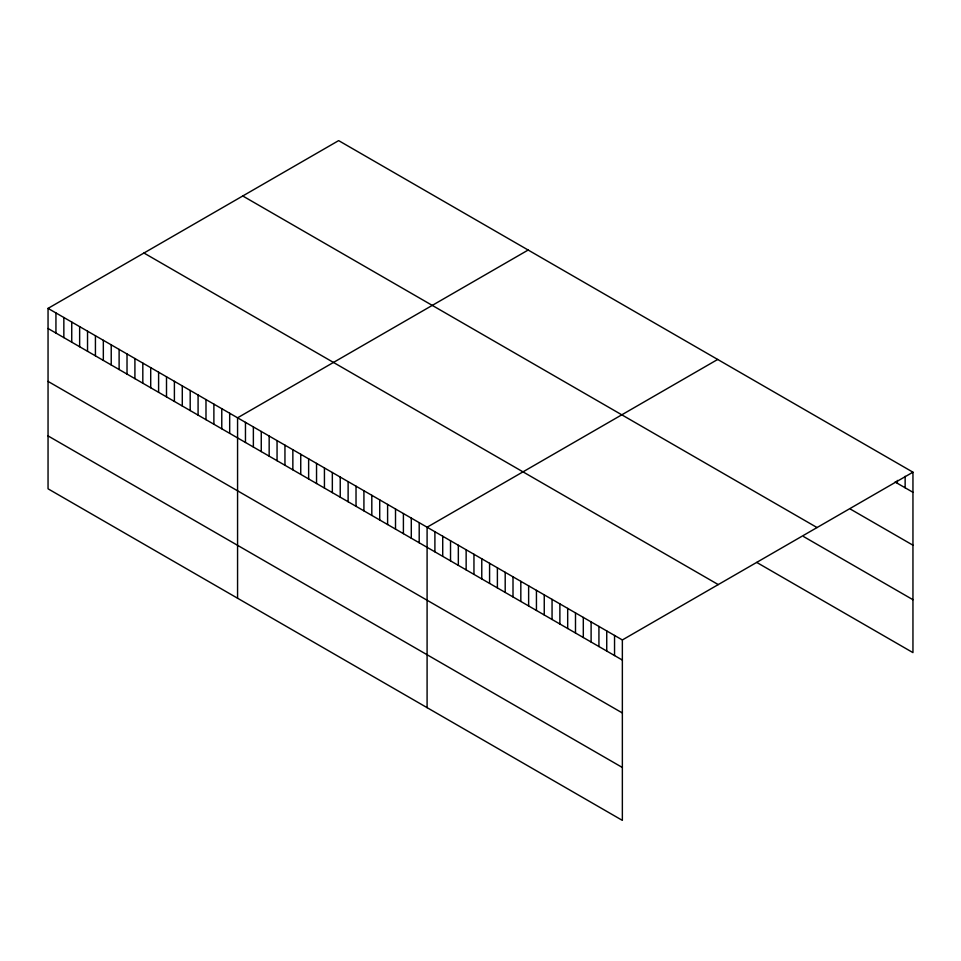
<?xml version="1.0" encoding="UTF-8"?>
<svg xmlns="http://www.w3.org/2000/svg" width="961" height="961" viewBox="0 0 961 961"><rect width="100%" height="100%" fill="white"/><g stroke="black" fill="none" stroke-linecap="round" stroke-linejoin="round"><path stroke-width="1.44" d="M48.05 308.385L622.356 639.954L622.356 820.382L48.05 488.813L48.05 308.385L338.644 140.618L912.95 472.187L912.95 652.615L756.739 562.425M528.166 250.028L237.571 417.807L237.571 598.235M717.687 359.45L427.092 527.229L427.092 707.656M622.356 639.954L912.95 472.187M895.099 481.99L912.95 492.296M850.461 509.126L912.95 545.199M242.749 195.972L817.054 527.553M803.6 536.574L912.95 599.712M143.946 253.019L718.251 584.588M48.05 328.494L622.356 660.063M48.05 381.397L622.356 712.966M48.05 435.91L622.356 767.479M905.142 476.296L905.142 487.78M897.334 480.404L897.334 483.275M614.547 635.449L614.547 655.558M606.739 630.945L606.739 651.041M598.931 626.428L598.931 646.537M591.111 621.923L591.111 642.032M583.303 617.406L583.303 637.515M575.495 612.902L575.495 633.011M567.687 608.397L567.687 628.494M559.879 603.88L559.879 623.989M552.058 599.376L552.058 619.485M544.25 594.859L544.25 614.968M536.442 590.354L536.442 610.463M528.634 585.85L528.634 605.947M520.826 581.333L520.826 601.442M513.006 576.828L513.006 596.937M505.198 572.312L505.198 592.42M497.39 567.807L497.39 587.916M489.581 563.302L489.581 583.399M481.773 558.785L481.773 578.894M473.953 554.281L473.953 574.39M466.145 549.776L466.145 569.873M458.337 545.259L458.337 565.368M450.529 540.755L450.529 560.864M442.721 536.238L442.721 556.347M434.901 531.733L434.901 551.842M419.2 522.664L419.2 542.773M411.296 518.099L411.296 538.208M403.404 513.546L403.404 533.655M395.512 508.982L395.512 529.091M387.607 504.429L387.607 524.538M379.715 499.864L379.715 519.973M371.811 495.311L371.811 515.42M363.919 490.747L363.919 510.856M356.026 486.194L356.026 506.303M348.122 481.629L348.122 501.738M340.23 477.076L340.23 497.173M332.338 472.512L332.338 492.621M324.434 467.959L324.434 488.056M316.541 463.394L316.541 483.503M308.637 458.841L308.637 478.938M300.745 454.277L300.745 474.386M292.853 449.712L292.853 469.821M284.949 445.159L284.949 465.268M277.056 440.594L277.056 460.703M269.164 436.042L269.164 456.151M261.26 431.477L261.26 451.586M253.368 426.924L253.368 447.033M245.463 422.36L245.463 442.468M229.679 413.242L229.679 433.351M221.775 408.689L221.775 428.786M213.883 404.125L213.883 424.233M205.99 399.572L205.99 419.669M198.086 395.007L198.086 415.116M190.194 390.454L190.194 410.551M182.29 385.89L182.29 405.998M174.397 381.325L174.397 401.434M166.505 376.772L166.505 396.881M158.601 372.207L158.601 392.316M150.709 367.655L150.709 387.763M142.817 363.09L142.817 383.199M134.912 358.537L134.912 378.646M127.02 353.972L127.02 374.081M119.116 349.42L119.116 369.529M111.224 344.855L111.224 364.964M103.332 340.302L103.332 360.399M95.427 335.737L95.427 355.846M87.535 331.185L87.535 351.282M79.643 326.62L79.643 346.729M71.739 322.067L71.739 342.164M63.846 317.502L63.846 337.611M55.942 312.938L55.942 333.047"/></g></svg>
